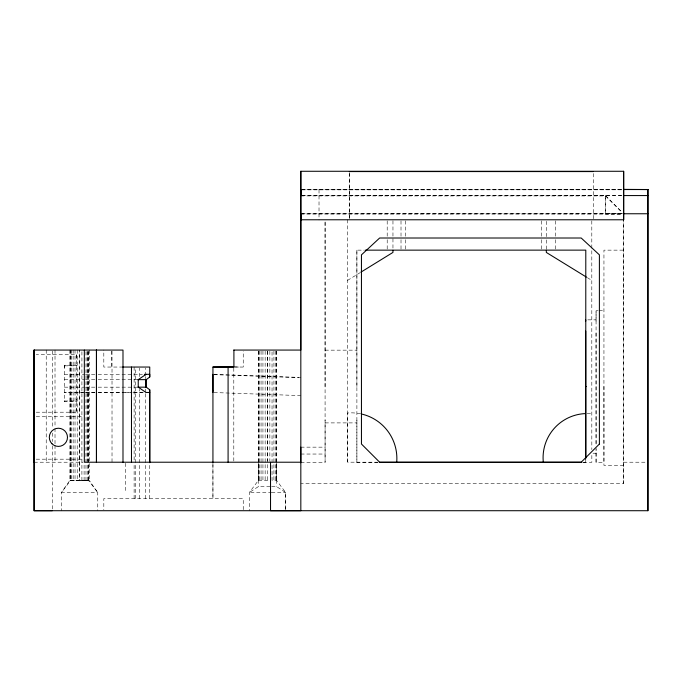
<?xml version="1.0" encoding="UTF-8"?>
<svg xmlns="http://www.w3.org/2000/svg" width="682" height="682" viewBox="0 0 682 682"><rect width="100%" height="100%" fill="white"/><g stroke="black" fill="none" stroke-linecap="round" stroke-linejoin="round"><path stroke-width="0.51" stroke-dasharray="3.41 2.56" d="M76.537 399.158L76.537 401.596L64.415 401.596L64.415 399.158M64.415 367.658L64.415 365.22L76.537 365.22L76.537 367.658M64.415 400.999L76.537 400.999M64.415 365.842L76.537 365.842M88.66 351.128L88.66 480.392L70.476 480.409L70.476 350.062M36.223 412.201L76.537 412.201L76.537 408.348M76.537 358.468L76.537 354.614L36.223 354.614M88.66 480.392L79.564 480.52L79.564 350.062L79.572 480.281M81.908 480.512L81.917 350.062M84.091 480.52L84.099 463.342M85.975 480.512L86 350.062M87.424 480.486L87.441 350.062M88.362 480.401L88.353 350.062M134.124 498.593L134.124 463.257M135.471 498.593L135.471 368.101M139.409 498.593L139.409 389.32M139.409 376.592L139.409 368.101M145.667 498.593L145.667 393.565M145.667 392.5L145.667 388.254M145.667 378.706L145.667 376.592M145.667 375.526L145.667 368.101M149.75 498.593L149.75 463.257M319.023 189.775L319.014 219.979M300.839 462.302L325.084 462.302L325.084 420.129M325.084 386.532L325.084 220.883L325.084 462.302M349.295 218.752L349.295 173.518M349.312 217.856L349.312 172.623M356.908 420.129L356.891 462.353L378.186 462.302M356.908 386.532L356.891 250.132L364.341 250.149M546.333 249.28L546.333 237.694M546.333 236.637L546.342 220.832M582.607 462.302L585.795 462.302L585.744 459.131M593.297 218.752L593.314 171.583M598.037 310.753L596.068 310.753L596.059 444.314M623.646 465.337L603.937 465.346L603.945 250.149L623.646 250.141M300.813 195.922L605.463 195.93L605.463 214.105L622.64 214.114M623.646 483.521L623.646 219.826L623.638 483.538L300.907 483.538M596.042 321.128L596.068 310.753M603.945 386.549L603.945 462.311L596.068 462.311L596.077 448.142M69.862 350.071L69.871 480.409L61.38 492.532L61.38 510.716M258.401 351.128L258.401 480.401L249.305 492.523L249.322 510.716M79.564 480.52L70.63 480.401L61.423 492.523L97.756 492.532L97.756 510.716M270.106 486.462L258.614 486.462L249.322 492.523L271.257 492.523M347.505 280.421L359.985 272.732M585.744 462.311L585.795 459.276M300.839 189.408L622.572 189.46M301.887 189.502L623.655 189.587M301.887 189.86L622.572 189.801M301.87 195.453L622.351 195.478M301.887 195.572L622.342 195.564M300.805 213.747L622.572 213.739M301.87 213.756L622.342 213.756M622.632 213.739L605.454 213.756L605.454 195.453L622.189 212.281M300.813 214.097L622.581 214.114M599.018 310.753L603.945 310.753M587.799 319.849L596.051 319.849M325.084 350.156L356.916 350.156M122.99 367.044L103.817 367.044L103.817 350.062M235.162 367.044L243.244 367.044L243.244 351.128M64.415 374.316L84.568 374.316M85.48 374.316L97.296 374.316M98.123 374.316L142.376 374.316M64.415 379.644L84.611 379.644M85.506 379.644L97.373 379.644M98.157 379.644L138.233 379.644M64.415 387.171L84.611 387.171M85.506 387.171L97.373 387.171M98.157 387.171L138.233 387.171M84.542 392.482L64.415 392.5L84.432 392.5M85.608 392.482L97.262 392.474M98.319 392.474L123.757 392.457M124.815 392.457L132.231 392.448M133.288 392.448L144.951 392.44M85.48 392.5L97.074 392.5M98.123 392.5L143.425 392.5M36.214 416.753L82.752 416.753M325.084 422.9L356.916 422.9M300.83 447.153L325.084 447.153M592.99 453.215L596.085 453.215M300.839 454.042L325.084 454.042M36.214 459.182L82.752 459.182M34.1 462.217L83.051 462.217M360.642 413.821A45.592 45.592 0 0 0 347.522 413.002L347.53 462.191L377.879 462.2M583.34 462.294L591.84 462.294L591.84 453.786M623.646 462.208L647.9 462.208M69.871 480.409L89.265 480.409L97.756 492.532L88.498 480.401M258.401 480.401L269.85 480.401M271.658 486.462L276.38 486.462L285.673 492.523L285.673 510.716L285.681 492.523L276.585 480.401L272.041 480.401L272.041 351.128M271.555 492.523L285.681 492.523M233.909 366.899L240.874 367.044M213.995 374.35L300.839 377.436M213.995 374.665L298.716 377.666M213.995 392.542L300.839 395.62M587.355 277.676L591.806 280.421M605.463 195.93L622.197 212.656M596.077 444.033L596.042 331.094M596.068 462.311L596.059 449.549M555.429 220.874L555.438 238.649M555.429 239.689L555.438 249.109M541.602 220.874L541.602 238.649M541.602 239.697L541.602 249.101M405.381 220.874L405.381 238.649M405.381 239.697L405.389 249.101M401.007 220.874L401.016 238.649M401.016 239.697L401.016 250.149M387.197 220.866L387.197 238.649M387.206 239.68L387.197 250.149M593.331 482.847L593.34 483.504M591.806 220.866L591.823 449.634M392.96 220.772L392.96 249.254M356.891 250.149L356.891 462.353M347.496 219.706L347.53 462.2M276.585 351.128L276.585 480.401M276.38 462.217L276.38 486.462M276.278 351.128L276.278 480.401M275.366 351.128L275.366 480.401M273.925 351.128L273.925 480.401M269.85 351.128L269.85 461.33M267.497 351.128L267.497 480.401M267.318 351.128L267.318 461.16M265.145 351.128L265.145 480.401M262.945 351.128L262.945 480.401M261.061 351.128L261.061 480.401M259.62 351.128L259.62 480.401M258.708 351.128L258.708 480.401M258.614 462.217L258.614 486.462M243.244 509.701L243.244 498.593L103.817 498.593L103.817 509.701M233.798 368.05L233.798 462.217M134.124 367.044L134.124 461.16M125.343 463.257L125.343 492.532M112.019 351.128L112.019 462.217M111.447 351.128L111.447 367.044M89.265 350.071L89.265 480.409M87.134 351.128L87.134 461.16M77.211 350.062L77.219 480.529M76.537 354.614L76.537 412.201M75.02 350.062L75.037 480.529M73.136 350.062L73.162 480.52M71.695 350.062L71.704 480.469M70.783 350.062L70.792 480.469M64.415 365.22L64.415 401.596M55.012 350.062L55.012 427.299M55.012 428.356L55.012 444.229M55.012 445.286L55.012 462.217M52.284 351.128L52.284 427.733M52.284 433.053L52.284 441.569M52.284 445.823L52.284 509.659M46.223 350.062L46.223 462.217M587.142 413.548A44.168 44.168 0 0 1 591.814 413.786M212.937 463.257L212.937 498.593L212.937 463.257"/><path stroke-width="1.02" d="M122.99 462.217L122.99 350.071L34.1 350.062L34.1 510.716L52.284 510.724M34.219 350.062L34.1 510.716L647.9 510.716L647.9 189.528L623.638 189.443M84.338 350.071L84.329 462.217L300.839 462.217M131.473 462.217L131.473 367.044M145.667 387.197L145.667 379.772M149.75 462.686L149.75 389.831L146.28 387.171L137.781 387.171M137.781 379.644L146.28 379.644L149.75 376.984L149.75 367.044L122.632 367.044M212.937 392.5L212.937 390.513M212.937 374.316L212.937 390.65M228.086 462.217L228.086 366.899L233.909 366.899L233.909 350.062M270.532 462.217L270.532 510.724L300.83 510.707L300.822 171.276L623.655 171.284L623.655 219.783L300.822 219.775M300.83 462.754L300.83 447.162M546.333 250.337L546.325 252.442L586.46 277.131M585.744 458.065L585.795 250.132L365.399 250.149M300.813 195.922L300.83 189.528M585.736 321.128L585.744 319.849M623.655 219.783L623.655 171.284M623.655 189.443L647.891 189.511L647.9 510.716M300.822 220.201L300.805 213.747M146.101 374.316L138.233 379.644L138.233 387.171L146.008 392.44L149.75 392.5M360.872 272.186L392.96 252.417L392.96 250.303M212.937 462.217L212.937 367.044L228.086 366.899M585.761 386.532L586.315 386.532M647.9 189.528L623.416 189.519L647.891 189.511M623.399 195.564L647.891 195.564M623.399 213.756L647.891 213.756M233.798 350.062L300.839 350.071L300.822 171.276M212.937 367.044L234.156 367.044M144.482 374.316L149.75 374.316L149.75 376.984M379.243 462.345L581.541 462.302M349.312 171.574L593.314 171.583M585.787 458.261L585.736 331.094M149.75 389.831L149.75 462.217M146.28 379.644L146.28 387.171M34.1 350.062L34.1 462.217M543.315 462.268A44.168 44.168 0 0 1 585.284 413.599M361.554 414.025A45.592 45.592 0 0 1 396.711 462.208M96.46 350.071L96.452 462.217L96.46 350.062M599.401 444.016L581.209 462.2L379.635 462.2L361.451 444.016L361.451 254.863L379.635 238.009L581.209 238.009L599.393 254.863L599.401 444.016M51.968 443.752A9.096 9.096 0 0 0 67.177 439.677A9.096 9.096 0 0 0 56.043 428.543A9.096 9.096 0 0 0 51.968 443.752"/></g></svg>
